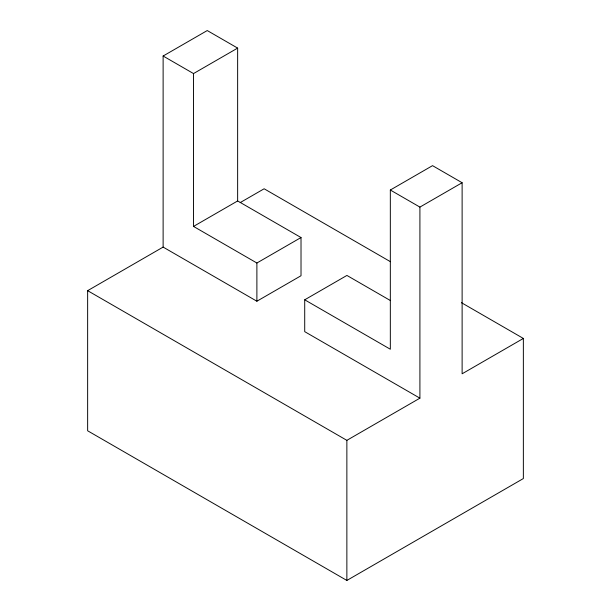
<?xml version="1.0" encoding="UTF-8"?>
<svg xmlns="http://www.w3.org/2000/svg" width="611" height="611" viewBox="0 0 611 611"><rect width="100%" height="100%" fill="white"/><g stroke="black" fill="none" stroke-linecap="round" stroke-linejoin="round"><path stroke-width="0.92" d="M163.122 247.088L163.122 56.021L207.251 30.55L237.641 48.101L237.641 200.95L301.017 237.534L301.017 275.744L256.887 301.223L163.122 247.088L87.64 290.668L87.64 430.786L346.865 580.45L523.36 478.55L523.36 338.441L461.442 302.689M163.122 56.021L193.519 73.572L237.641 48.101M193.519 73.572L193.519 226.421L237.641 200.95M240.222 202.577L264.135 188.776L390.444 261.699M193.519 226.421L256.887 263.013L301.017 237.534M462.122 182.735L419.91 207.098L419.91 398.166L304.713 331.651L304.713 299.81L390.33 349.24L390.33 190.021L432.535 165.65L462.122 182.735L462.122 373.795L523.36 338.441M304.713 299.81L346.918 275.439L390.551 300.635M87.64 290.668L346.865 440.34L419.91 398.166M390.33 190.021L419.91 207.098M346.865 440.34L346.865 580.45M256.887 263.013L256.887 301.223"/></g></svg>
